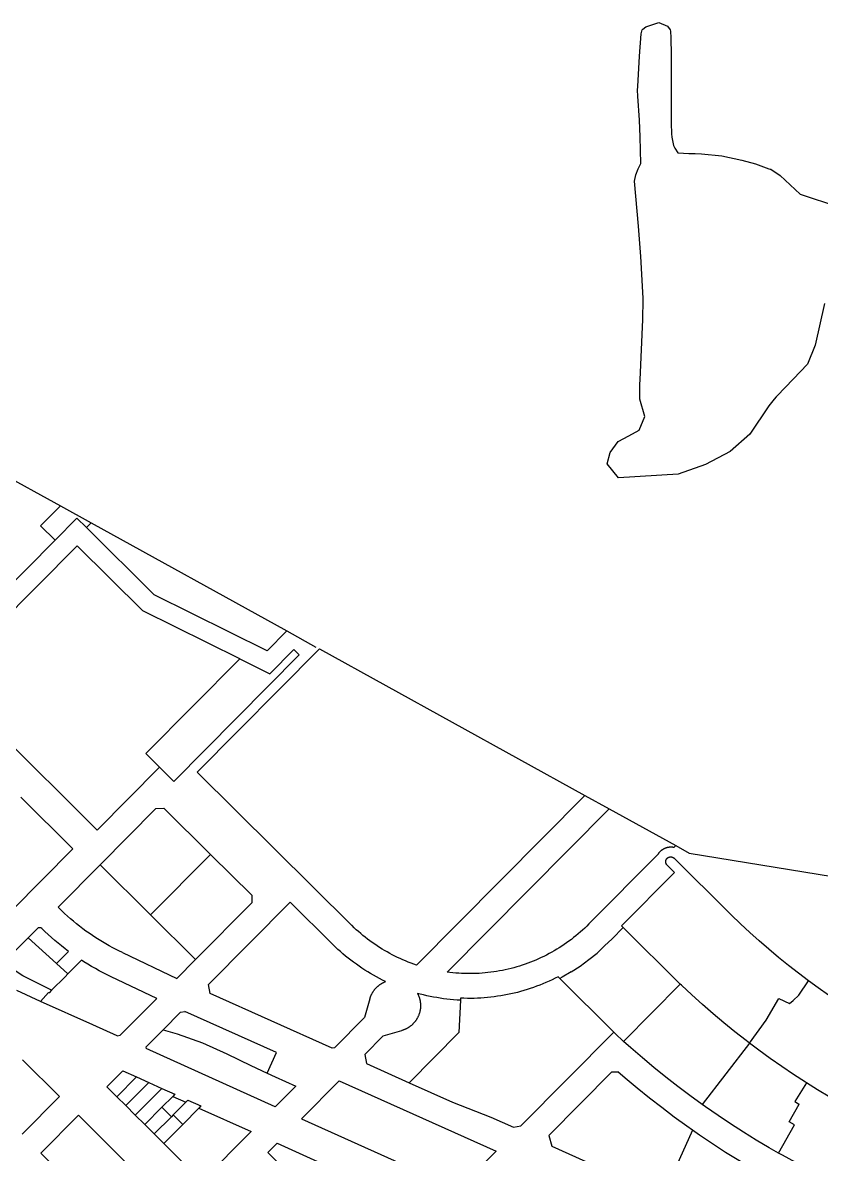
# Model space of a CAD drawing. Header units: inches. Extents: x 486468 to 494399, y 5455955 to 5460553.
# Drawn here: x 490544 to 491144, y 5459633 to 5460483 of the extents above; entities that cross this region are included whole.
import ezdxf

# ---------------------------------------------------------------- set-up
doc = ezdxf.new("R2010")
doc.units = ezdxf.units.IN
doc.header["$MEASUREMENT"] = 0
doc.layers.add('ParcelLines', color=10, linetype='Continuous')

msp = doc.modelspace()

# ---------------------------------------------------------------- linework, layer by layer
at = {"layer": 'ParcelLines', "color": 1}
for p, q in [((490471.387, 5460175.618), (490572.173, 5460120.121)), ((490557.296, 5460105.103), (490572.173, 5460120.121)), ((490572.173, 5460120.121), (490595.282, 5460107.358)), ((490568.238, 5460094.267), (490584.572, 5460110.756)), ((490584.572, 5460110.756), (490591.669, 5460103.711)), ((490568.238, 5460094.267), (490557.296, 5460105.103)), ((490591.669, 5460103.711), (490595.282, 5460107.358)), ((490591.669, 5460103.711), (490642.588, 5460053.159)), ((490595.282, 5460107.358), (490742.224, 5460026.157)), ((490505.05, 5460030.48), (490568.238, 5460094.267)), ((490505.111, 5460009.839), (490584.64, 5460090.123)), ((490584.64, 5460090.123), (490633.993, 5460041.127)), ((490727.453, 5460011.241), (490642.588, 5460053.159)), ((490706.806, 5460005.16), (490633.993, 5460041.127)), ((490727.453, 5460011.241), (490742.224, 5460026.157)), ((490742.224, 5460026.157), (490764.088, 5460013.971)), ((490657.379, 5459913.082), (490751.531, 5460008.159)), ((490674.891, 5459919.893), (490766.733, 5460012.639)), ((490729.488, 5459993.957), (490747.502, 5460012.149)), ((490747.502, 5460012.149), (490751.531, 5460008.159)), ((490766.733, 5460012.639), (490966.069, 5459902.602)), ((490636.29, 5459933.967), (490706.806, 5460005.16)), ((490706.806, 5460005.16), (490729.488, 5459993.957)), ((490518.037, 5459957.702), (490599.792, 5459876.544)), ((490646.581, 5459923.776), (490636.29, 5459933.967)), ((490599.792, 5459876.544), (490646.581, 5459923.776)), ((490646.581, 5459923.776), (490657.379, 5459913.082)), ((490674.891, 5459919.893), (490790.716, 5459805.193)), ((490542.375, 5459901.145), (490581.408, 5459862.397)), ((490839.654, 5459775.123), (490966.069, 5459902.602)), ((490966.069, 5459902.602), (490984.271, 5459892.554)), ((490602.016, 5459850.284), (490643.922, 5459892.62)), ((490643.922, 5459892.62), (490649.868, 5459892.94)), ((490649.868, 5459892.94), (490684.959, 5459858.191)), ((490862.547, 5459769.806), (490984.271, 5459892.554)), ((490984.271, 5459892.554), (491034.401, 5459864.881)), ((490581.408, 5459862.397), (490535.666, 5459816.116)), ((491033.171, 5459863.641), (491034.401, 5459864.881)), ((491034.401, 5459864.881), (491044.517, 5459859.242)), ((490639.856, 5459812.757), (490684.959, 5459858.191)), ((490969.154, 5459805.993), (491021.086, 5459858.345)), ((491033.078, 5459855.347), (491074.18, 5459814.576)), ((491044.517, 5459859.242), (491326.027, 5459813.313)), ((490570.535, 5459818.48), (490602.016, 5459850.284)), ((490602.016, 5459850.284), (490639.856, 5459812.757)), ((491033.463, 5459844.628), (490993.639, 5459804.481)), ((491027.909, 5459850.137), (491033.463, 5459844.628)), ((490715.893, 5459827.558), (490715.966, 5459821.857)), ((490570.535, 5459818.48), (490571.616, 5459817.41)), ((490673.65, 5459779.243), (490715.966, 5459821.857)), ((490683.256, 5459760.426), (490744.679, 5459822.281)), ((490744.679, 5459822.281), (490776.466, 5459790.804)), ((490639.856, 5459812.757), (490673.65, 5459779.243)), ((490547.864, 5459795.578), (490555.55, 5459803.342)), ((490555.55, 5459803.342), (490557.388, 5459803.351)), ((490557.388, 5459803.351), (490557.545, 5459803.195)), ((490986.532, 5459794.904), (490994.845, 5459803.284)), ((490993.639, 5459804.481), (490994.845, 5459803.284)), ((490994.845, 5459803.284), (491037.642, 5459760.831)), ((490529.254, 5459776.787), (490547.864, 5459795.578)), ((490547.864, 5459795.578), (490569.218, 5459776.225)), ((490986.532, 5459794.904), (490980.897, 5459789.509)), ((490569.218, 5459776.225), (490578.312, 5459785.415)), ((490618.69, 5459784.46), (490659.645, 5459765.14)), ((490975.245, 5459784.123), (490980.897, 5459789.509)), ((490543.784, 5459766.907), (490529.254, 5459776.787)), ((490569.218, 5459776.225), (490577.734, 5459768.508)), ((490577.734, 5459768.508), (490587.849, 5459778.848)), ((490673.65, 5459779.243), (490659.645, 5459765.14)), ((490962.651, 5459774.272), (490968.954, 5459779.195)), ((490968.954, 5459779.195), (490975.245, 5459784.123)), ((490955.905, 5459770.037), (490949.061, 5459765.907)), ((490955.905, 5459770.037), (490962.651, 5459774.272)), ((490565.524, 5459756.168), (490543.784, 5459766.907)), ((490644.631, 5459750.077), (490610.148, 5459766.369)), ((490684.503, 5459753.714), (490683.256, 5459760.426)), ((490945.99, 5459766.328), (490947.263, 5459765.064)), ((490949.061, 5459765.907), (490947.263, 5459765.064)), ((490947.263, 5459765.064), (490987.922, 5459724.689)), ((491037.775, 5459760.705), (490995.187, 5459717.816)), ((491126.877, 5459752.463), (491134.067, 5459763.182)), ((490557.284, 5459747.858), (490539.434, 5459755.907)), ((490557.284, 5459747.858), (490563.084, 5459754.458)), ((490563.084, 5459754.458), (490563.634, 5459754.248)), ((490565.524, 5459756.168), (490563.634, 5459754.248)), ((490776.149, 5459712.612), (490684.503, 5459753.714)), ((491122.507, 5459748.488), (491126.877, 5459752.463)), ((490804.591, 5459749.795), (490800.614, 5459735.753)), ((490872.59, 5459748.726), (490871.454, 5459724.342)), ((490872.659, 5459750.224), (490872.59, 5459748.726)), ((491102.227, 5459733.603), (491111.88, 5459749.993)), ((491111.88, 5459749.993), (491119.676, 5459746.135)), ((491119.676, 5459746.135), (491122.507, 5459748.488)), ((490649.347, 5459726.542), (490662.437, 5459739.725)), ((490662.437, 5459739.725), (490665.671, 5459740.327)), ((490734.352, 5459709.525), (490665.671, 5459740.327)), ((490800.614, 5459735.753), (490778.01, 5459712.958)), ((491089.667, 5459716.503), (491102.227, 5459733.603)), ((490636.236, 5459713.339), (490649.347, 5459726.542)), ((490649.347, 5459726.542), (490659.771, 5459723.458)), ((490814.626, 5459721.87), (490828.586, 5459725.934)), ((490614.718, 5459721.975), (490617.142, 5459722.422)), ((490659.771, 5459723.458), (490678.815, 5459716.798)), ((490678.815, 5459716.798), (490697.164, 5459708.541)), ((490800.75, 5459707.876), (490814.626, 5459721.87)), ((490834.127, 5459686.701), (490871.454, 5459724.342)), ((490918.056, 5459654.333), (490987.922, 5459724.689)), ((490987.922, 5459724.689), (490990.943, 5459721.689)), ((491089.667, 5459716.503), (491054.105, 5459670.448)), ((491095.748, 5459711.916), (491089.667, 5459716.503)), ((490636.236, 5459713.339), (490636.426, 5459712.316)), ((490733.539, 5459668.6), (490636.426, 5459712.316)), ((490697.164, 5459708.541), (490715.218, 5459699.664)), ((490727.378, 5459693.99), (490734.352, 5459709.525)), ((490778.01, 5459712.958), (490776.149, 5459712.612)), ((490543.734, 5459703.907), (490571.434, 5459676.407)), ((490715.218, 5459699.664), (490727.378, 5459693.99)), ((490800.75, 5459707.876), (490802.011, 5459701.107)), ((490802.011, 5459701.107), (490834.127, 5459686.701)), ((490606.984, 5459683.658), (490618.935, 5459695.709)), ((490629.275, 5459691.049), (490614.514, 5459676.188)), ((490618.935, 5459695.709), (490629.275, 5459691.049)), ((490629.275, 5459691.049), (490638.515, 5459686.889)), ((490727.378, 5459693.99), (490733.447, 5459691.159)), ((490733.447, 5459691.159), (490749.026, 5459684.223)), ((490938.968, 5459647.017), (490986.453, 5459694.834)), ((490986.453, 5459694.834), (490990.755, 5459695.022)), ((490614.514, 5459676.188), (490606.984, 5459683.658)), ((490621.234, 5459669.508), (490638.515, 5459686.889)), ((490648.305, 5459682.479), (490628.394, 5459662.418)), ((490638.515, 5459686.889), (490648.305, 5459682.479)), ((490648.305, 5459682.479), (490658.135, 5459678.059)), ((490749.026, 5459684.223), (490733.539, 5459668.6)), ((490781.586, 5459688.263), (490753.236, 5459659.712)), ((490781.586, 5459688.263), (490899.386, 5459635.416)), ((490834.127, 5459686.701), (490866.558, 5459672.155)), ((491132.627, 5459686.581), (491123.691, 5459672.499)), ((490571.434, 5459676.407), (490543.283, 5459648.056)), ((490621.234, 5459669.508), (490614.514, 5459676.188)), ((490648.385, 5459668.259), (490656.535, 5459676.459)), ((490658.135, 5459678.059), (490656.535, 5459676.459)), ((490656.535, 5459676.459), (490666.335, 5459672.059)), ((490628.394, 5459662.418), (490621.234, 5459669.508)), ((490635.544, 5459655.319), (490648.385, 5459668.259)), ((490655.545, 5459661.199), (490648.385, 5459668.259)), ((490666.335, 5459672.059), (490656.845, 5459662.499)), ((490676.135, 5459667.66), (490663.985, 5459655.409)), ((490666.335, 5459672.059), (490667.935, 5459673.66)), ((490667.935, 5459673.66), (490677.735, 5459669.26)), ((490677.735, 5459669.26), (490676.135, 5459667.66)), ((490676.135, 5459667.66), (490715.335, 5459650.01)), ((490866.558, 5459672.155), (490895.555, 5459660.853)), ((491119.498, 5459657.393), (491127.077, 5459670.562)), ((491123.691, 5459672.499), (491126.608, 5459670.83)), ((491126.608, 5459670.83), (491127.077, 5459670.562)), ((490585.684, 5459662.257), (490557.534, 5459633.906)), ((490621.632, 5459626.561), (490585.684, 5459662.257)), ((490635.544, 5459655.319), (490628.394, 5459662.418)), ((490655.545, 5459661.199), (490642.675, 5459648.249)), ((490656.845, 5459662.499), (490655.545, 5459661.199)), ((490663.985, 5459655.409), (490656.845, 5459662.499)), ((490753.236, 5459659.712), (490870.935, 5459606.815)), ((490895.555, 5459660.853), (490912.427, 5459653.287)), ((491123.5, 5459655.129), (491119.498, 5459657.393)), ((490642.675, 5459648.249), (490635.544, 5459655.319)), ((490663.985, 5459655.409), (490649.825, 5459641.149)), ((490715.335, 5459650.01), (490678.385, 5459612.809)), ((490912.427, 5459653.287), (490918.056, 5459654.333)), ((491046.869, 5459651.099), (491024.613, 5459601.675)), ((491111.488, 5459633.901), (491123.5, 5459655.129)), ((490649.825, 5459641.149), (490642.675, 5459648.249)), ((490678.385, 5459612.809), (490649.825, 5459641.149)), ((490728.009, 5459634.236), (490734.939, 5459641.212)), ((490734.939, 5459641.212), (490813.519, 5459605.788)), ((490938.968, 5459647.017), (490941.177, 5459639.171)), ((490557.534, 5459633.906), (490589.54, 5459602.169)), ((490728.009, 5459634.236), (490813.716, 5459549.13)), ((490870.935, 5459606.815), (490899.386, 5459635.416)), ((490941.177, 5459639.171), (491024.613, 5459601.675))]:
    msp.add_line(p, q, dxfattribs=at)
for points in [[(491145.989, 5460272.195), (491138.999, 5460240.874), (491133.189, 5460226.493), (491122.649, 5460215.352), (491110.538, 5460202.741), (491109.778, 5460201.861), (491108.338, 5460200.141), (491104.138, 5460195.141), (491090.029, 5460173.849), (491075.239, 5460160.988), (491056.629, 5460151.117), (491036.089, 5460143.886), (490991.358, 5460141.145), (490982.888, 5460151.535), (490985.129, 5460160.035), (490991.189, 5460168.485), (490999.149, 5460172.746), (491006.789, 5460176.936), (491011.019, 5460187.137), (491007.239, 5460200.137), (491007.409, 5460211.587), (491007.489, 5460214.688), (491009.53, 5460259.969), (491009.84, 5460274.99), (491009.8, 5460276.15), (491008.04, 5460307.341), (491006.439, 5460330.072), (491003.29, 5460363.894), (491004.46, 5460368.634), (491006.09, 5460373.244), (491006.99, 5460375.314), (491007.99, 5460377.344), (491007.65, 5460397.205), (491007.09, 5460409.895), (491005.9, 5460427.776), (491005.69, 5460432.246), (491005.74, 5460435.186), (491007.041, 5460457.797), (491008.481, 5460474.717), (491009.191, 5460477.648), (491009.501, 5460478.088), (491011.841, 5460479.848), (491021.731, 5460483.058), (491028.141, 5460480.298), (491030.071, 5460477.748), (491030.391, 5460476.748), (491030.601, 5460471.518), (491030.791, 5460458.798), (491030.94, 5460437.347), (491030.94, 5460436.347), (491030.96, 5460430.357), (491030.99, 5460415.046), (491031.02, 5460407.426), (491031.09, 5460399.496), (491031.33, 5460397.036), (491032.74, 5460390.695), (491033.54, 5460388.705), (491035.84, 5460385.245), (491040.04, 5460385.015), (491044.24, 5460384.846), (491049.01, 5460384.716), (491053.59, 5460384.596)], [(491053.59, 5460384.596), (491068.9, 5460382.926), (491083.99, 5460379.847), (491094.17, 5460376.917), (491104.14, 5460373.347), (491105.25, 5460373.027), (491105.64, 5460372.897), (491112.66, 5460368.107), (491127.79, 5460354.147), (491156.57, 5460344.578)], [(491021.086, 5459858.345), (491021.187, 5459858.514), (491021.291, 5459858.68), (491021.398, 5459858.845), (491021.508, 5459859.008), (491021.621, 5459859.169), (491021.737, 5459859.328), (491021.855, 5459859.486), (491021.976, 5459859.64), (491022.1, 5459859.793), (491022.226, 5459859.944), (491022.355, 5459860.092), (491022.487, 5459860.239), (491022.621, 5459860.382), (491022.757, 5459860.524), (491022.896, 5459860.663), (491023.038, 5459860.799), (491023.182, 5459860.934), (491023.328, 5459861.065), (491023.476, 5459861.194), (491023.627, 5459861.321), (491023.78, 5459861.444), (491023.934, 5459861.565), (491024.091, 5459861.684), (491024.251, 5459861.799), (491024.412, 5459861.912), (491024.575, 5459862.022), (491024.739, 5459862.129), (491024.906, 5459862.234), (491025.075, 5459862.335), (491025.245, 5459862.433), (491025.417, 5459862.529), (491025.591, 5459862.621), (491025.766, 5459862.71), (491025.943, 5459862.796), (491026.121, 5459862.88), (491026.3, 5459862.96), (491026.481, 5459863.036), (491026.664, 5459863.11), (491026.847, 5459863.181), (491027.032, 5459863.248), (491027.218, 5459863.312), (491027.405, 5459863.373), (491027.593, 5459863.43), (491027.782, 5459863.484), (491027.972, 5459863.535), (491028.163, 5459863.583), (491028.354, 5459863.627), (491028.547, 5459863.668), (491028.74, 5459863.706), (491028.933, 5459863.74), (491029.127, 5459863.771), (491029.322, 5459863.798), (491029.517, 5459863.822), (491029.713, 5459863.843), (491029.909, 5459863.86), (491030.105, 5459863.873), (491030.301, 5459863.884), (491030.498, 5459863.891), (491030.694, 5459863.894), (491030.891, 5459863.894), (491031.088, 5459863.891), (491031.284, 5459863.884), (491031.48, 5459863.874), (491031.677, 5459863.86), (491031.872, 5459863.843), (491032.068, 5459863.822), (491032.263, 5459863.798), (491032.458, 5459863.771), (491032.652, 5459863.74), (491032.846, 5459863.706), (491033.039, 5459863.669), (491033.171, 5459863.641)], [(490684.959, 5459858.191), (490685.172, 5459857.98), (490715.893, 5459827.558)], [(491027.909, 5459850.137), (491027.864, 5459850.183), (491027.82, 5459850.229), (491027.776, 5459850.276), (491027.734, 5459850.324), (491027.692, 5459850.372), (491027.651, 5459850.421), (491027.611, 5459850.471), (491027.572, 5459850.522), (491027.533, 5459850.573), (491027.496, 5459850.625), (491027.459, 5459850.678), (491027.424, 5459850.731), (491027.389, 5459850.785), (491027.356, 5459850.84), (491027.323, 5459850.895), (491027.291, 5459850.95), (491027.26, 5459851.006), (491027.231, 5459851.063), (491027.202, 5459851.12), (491027.174, 5459851.178), (491027.147, 5459851.236), (491027.121, 5459851.295), (491027.097, 5459851.354), (491027.073, 5459851.413), (491027.05, 5459851.473), (491027.029, 5459851.534), (491027.008, 5459851.594), (491026.989, 5459851.655), (491026.97, 5459851.717), (491026.953, 5459851.778), (491026.937, 5459851.84), (491026.921, 5459851.902), (491026.907, 5459851.965), (491026.894, 5459852.028), (491026.882, 5459852.091), (491026.871, 5459852.154), (491026.862, 5459852.217), (491026.853, 5459852.28), (491026.846, 5459852.344), (491026.839, 5459852.408), (491026.834, 5459852.472), (491026.83, 5459852.536), (491026.827, 5459852.599), (491026.825, 5459852.663), (491026.824, 5459852.728), (491026.824, 5459852.792), (491026.826, 5459852.856), (491026.828, 5459852.92), (491026.832, 5459852.984), (491026.837, 5459853.047), (491026.843, 5459853.111), (491026.85, 5459853.175), (491026.858, 5459853.238), (491026.867, 5459853.302), (491026.877, 5459853.365), (491026.889, 5459853.428), (491026.901, 5459853.491), (491026.915, 5459853.553), (491026.93, 5459853.616), (491026.945, 5459853.678), (491026.962, 5459853.74), (491026.98, 5459853.801), (491026.999, 5459853.862), (491027.019, 5459853.923), (491027.04, 5459853.983), (491027.063, 5459854.044), (491027.086, 5459854.103), (491027.11, 5459854.162), (491027.135, 5459854.221), (491027.162, 5459854.28), (491027.189, 5459854.338), (491027.217, 5459854.395), (491027.247, 5459854.452), (491027.277, 5459854.508), (491027.308, 5459854.564), (491027.341, 5459854.62), (491027.374, 5459854.674), (491027.408, 5459854.728), (491027.443, 5459854.782), (491027.479, 5459854.835), (491027.516, 5459854.887), (491027.554, 5459854.939), (491027.593, 5459854.99), (491027.633, 5459855.04), (491027.673, 5459855.09), (491027.715, 5459855.138), (491027.757, 5459855.187), (491027.8, 5459855.234), (491027.844, 5459855.281), (491027.889, 5459855.326), (491027.934, 5459855.372), (491027.98, 5459855.416), (491028.027, 5459855.459), (491028.075, 5459855.502), (491028.124, 5459855.544), (491028.173, 5459855.585), (491028.223, 5459855.625), (491028.274, 5459855.664), (491028.325, 5459855.702), (491028.377, 5459855.74), (491028.43, 5459855.776), (491028.483, 5459855.812), (491028.537, 5459855.846), (491028.591, 5459855.88), (491028.646, 5459855.913), (491028.702, 5459855.944), (491028.758, 5459855.975), (491028.815, 5459856.005), (491028.872, 5459856.034), (491028.93, 5459856.062), (491028.988, 5459856.088), (491029.047, 5459856.114), (491029.106, 5459856.139), (491029.165, 5459856.163), (491029.225, 5459856.185), (491029.285, 5459856.207), (491029.346, 5459856.227), (491029.407, 5459856.247), (491029.468, 5459856.265), (491029.53, 5459856.283), (491029.592, 5459856.299), (491029.654, 5459856.314), (491029.717, 5459856.328), (491029.779, 5459856.341), (491029.842, 5459856.353), (491029.905, 5459856.364), (491029.969, 5459856.374), (491030.032, 5459856.382), (491030.096, 5459856.39), (491030.159, 5459856.396), (491030.223, 5459856.402), (491030.287, 5459856.406), (491030.351, 5459856.409), (491030.415, 5459856.411), (491030.479, 5459856.411), (491030.543, 5459856.411), (491030.607, 5459856.41), (491030.671, 5459856.407), (491030.735, 5459856.404), (491030.799, 5459856.399), (491030.863, 5459856.393), (491030.926, 5459856.386), (491030.99, 5459856.378), (491031.053, 5459856.369), (491031.117, 5459856.358), (491031.18, 5459856.347), (491031.242, 5459856.334), (491031.305, 5459856.321), (491031.367, 5459856.306), (491031.429, 5459856.29), (491031.491, 5459856.273), (491031.553, 5459856.255), (491031.614, 5459856.236), (491031.675, 5459856.216), (491031.735, 5459856.195), (491031.795, 5459856.173), (491031.855, 5459856.15), (491031.914, 5459856.125), (491031.973, 5459856.1), (491032.031, 5459856.074), (491032.089, 5459856.046), (491032.147, 5459856.018), (491032.204, 5459855.989), (491032.26, 5459855.958), (491032.316, 5459855.927), (491032.371, 5459855.895), (491032.426, 5459855.861), (491032.48, 5459855.827), (491032.534, 5459855.792), (491032.587, 5459855.756), (491032.639, 5459855.719), (491032.69, 5459855.681), (491032.741, 5459855.642), (491032.792, 5459855.603), (491032.841, 5459855.562), (491032.89, 5459855.521), (491032.938, 5459855.479), (491032.986, 5459855.435), (491033.032, 5459855.392), (491033.078, 5459855.347)], [(490618.69, 5459784.46), (490616.015, 5459785.75), (490614.038, 5459786.742), (490611.407, 5459788.112), (490608.801, 5459789.527), (490606.22, 5459790.988), (490603.665, 5459792.493), (490601.136, 5459794.043), (490598.635, 5459795.637), (490596.162, 5459797.274), (490593.718, 5459798.954), (490591.303, 5459800.676), (490588.919, 5459802.44), (490586.566, 5459804.246), (490584.245, 5459806.092), (490581.957, 5459807.979), (490579.702, 5459809.905), (490577.481, 5459811.871), (490575.294, 5459813.875), (490573.143, 5459815.916), (490571.616, 5459817.41)], [(491134.067, 5459763.182), (491126.44, 5459768.929), (491118.915, 5459774.808), (491111.494, 5459780.817), (491104.178, 5459786.956), (491096.972, 5459793.221), (491089.875, 5459799.611), (491082.891, 5459806.124), (491076.021, 5459812.758), (491074.18, 5459814.576)], [(490578.312, 5459785.415), (490575.663, 5459787.407), (490573.049, 5459789.445), (490570.471, 5459791.528), (490567.93, 5459793.656), (490565.426, 5459795.828), (490562.961, 5459798.043), (490560.534, 5459800.301), (490558.148, 5459802.601), (490557.545, 5459803.195)], [(490839.654, 5459775.123), (490837.571, 5459775.837), (490835.5, 5459776.587), (490833.443, 5459777.373), (490831.4, 5459778.195), (490829.371, 5459779.052), (490827.358, 5459779.945), (490825.361, 5459780.873), (490823.38, 5459781.835), (490821.417, 5459782.832), (490819.471, 5459783.863), (490817.543, 5459784.927), (490815.634, 5459786.026), (490813.745, 5459787.157), (490811.875, 5459788.321), (490810.027, 5459789.518), (490808.199, 5459790.746), (490806.393, 5459792.007), (490804.61, 5459793.299), (490802.849, 5459794.62), (490801.111, 5459795.973), (490799.398, 5459797.357), (490797.709, 5459798.77), (490796.045, 5459800.212), (490794.406, 5459801.683), (490792.793, 5459803.183), (490791.206, 5459804.71), (490790.716, 5459805.193)], [(490969.154, 5459805.993), (490967.59, 5459804.442), (490965.999, 5459802.919), (490964.381, 5459801.425), (490962.738, 5459799.958), (490961.07, 5459798.521), (490959.376, 5459797.113), (490957.659, 5459795.735), (490955.917, 5459794.387), (490954.153, 5459793.07), (490952.366, 5459791.783), (490950.557, 5459790.528), (490948.725, 5459789.305), (490946.873, 5459788.114), (490945, 5459786.956), (490943.108, 5459785.829), (490941.195, 5459784.736), (490939.264, 5459783.677), (490937.314, 5459782.651), (490935.348, 5459781.66), (490933.364, 5459780.704), (490931.364, 5459779.782), (490929.348, 5459778.896), (490927.317, 5459778.044), (490925.272, 5459777.229), (490923.212, 5459776.449), (490921.14, 5459775.705), (490919.054, 5459774.997), (490916.957, 5459774.326), (490914.848, 5459773.691), (490912.728, 5459773.093), (490910.599, 5459772.533), (490908.459, 5459772.01), (490906.311, 5459771.524), (490904.155, 5459771.076), (490901.992, 5459770.666), (490899.821, 5459770.293), (490897.645, 5459769.958), (490895.463, 5459769.662), (490893.276, 5459769.403), (490891.084, 5459769.183), (490888.89, 5459769.001), (490886.692, 5459768.857), (490884.493, 5459768.751), (490882.291, 5459768.684), (490880.089, 5459768.655), (490877.887, 5459768.665), (490875.686, 5459768.714), (490873.485, 5459768.8), (490871.286, 5459768.926), (490869.09, 5459769.089), (490866.897, 5459769.291), (490864.708, 5459769.531), (490862.547, 5459769.806)], [(490816.413, 5459762.705), (490814.117, 5459763.826), (490811.84, 5459764.987), (490809.584, 5459766.188), (490807.35, 5459767.428), (490805.137, 5459768.706), (490802.947, 5459770.023), (490800.78, 5459771.378), (490798.638, 5459772.771), (490796.519, 5459774.201), (490794.427, 5459775.667), (490792.36, 5459777.17), (490790.32, 5459778.709), (490788.306, 5459780.283), (490786.321, 5459781.892), (490784.364, 5459783.536), (490782.436, 5459785.213), (490780.538, 5459786.924), (490778.669, 5459788.667), (490776.832, 5459790.443), (490776.466, 5459790.804)], [(490610.148, 5459766.369), (490607.166, 5459767.815), (490604.209, 5459769.314), (490601.279, 5459770.863), (490598.377, 5459772.464), (490595.503, 5459774.115), (490592.658, 5459775.816), (490589.844, 5459777.566), (490587.849, 5459778.848)], [(490577.734, 5459768.508), (490575.604, 5459766.358), (490565.524, 5459756.168)], [(490804.591, 5459749.795), (490804.686, 5459750.122), (490804.788, 5459750.446), (490804.894, 5459750.769), (490805.007, 5459751.09), (490805.125, 5459751.409), (490805.248, 5459751.726), (490805.378, 5459752.041), (490805.512, 5459752.354), (490805.652, 5459752.664), (490805.797, 5459752.971), (490805.948, 5459753.276), (490806.104, 5459753.579), (490806.265, 5459753.878), (490806.432, 5459754.175), (490806.604, 5459754.468), (490806.78, 5459754.759), (490806.962, 5459755.047), (490807.149, 5459755.331), (490807.34, 5459755.612), (490807.537, 5459755.89), (490807.738, 5459756.164), (490807.945, 5459756.435), (490808.155, 5459756.702), (490808.371, 5459756.965), (490808.591, 5459757.224), (490808.815, 5459757.48), (490809.044, 5459757.731), (490809.278, 5459757.979), (490809.515, 5459758.223), (490809.757, 5459758.462), (490810.003, 5459758.697), (490810.253, 5459758.928), (490810.507, 5459759.154), (490810.765, 5459759.376), (490811.027, 5459759.593), (490811.292, 5459759.806), (490811.561, 5459760.014), (490811.834, 5459760.217), (490812.111, 5459760.416), (490812.391, 5459760.609), (490812.674, 5459760.798), (490812.96, 5459760.982), (490813.25, 5459761.161), (490813.542, 5459761.334), (490813.838, 5459761.503), (490814.136, 5459761.666), (490814.437, 5459761.824), (490814.741, 5459761.977), (490815.048, 5459762.125), (490815.357, 5459762.267), (490815.668, 5459762.404), (490815.982, 5459762.535), (490816.413, 5459762.705)], [(490945.99, 5459766.328), (490943.735, 5459765.184), (490941.461, 5459764.08), (490939.168, 5459763.015), (490936.857, 5459761.99), (490934.528, 5459761.007), (490932.182, 5459760.063), (490929.82, 5459759.161), (490927.443, 5459758.301), (490925.051, 5459757.48), (490922.645, 5459756.703), (490920.226, 5459755.968), (490917.795, 5459755.275), (490915.351, 5459754.625), (490912.897, 5459754.018), (490910.433, 5459753.453), (490907.959, 5459752.932), (490905.476, 5459752.453), (490902.986, 5459752.018), (490900.488, 5459751.627), (490897.984, 5459751.28), (490895.474, 5459750.976), (490892.959, 5459750.715), (490890.44, 5459750.499), (490887.918, 5459750.326), (490885.393, 5459750.198), (490882.866, 5459750.114), (490880.338, 5459750.074), (490877.809, 5459750.079), (490875.282, 5459750.127), (490872.755, 5459750.22), (490872.659, 5459750.224)], [(491037.775, 5459760.705), (491037.709, 5459760.768), (491037.642, 5459760.831)], [(491089.667, 5459716.503), (491087.233, 5459718.339), (491078.833, 5459724.909), (491070.547, 5459731.625), (491062.38, 5459738.486), (491054.334, 5459745.487), (491046.411, 5459752.628), (491038.615, 5459759.906), (491037.775, 5459760.705)], [(491206.308, 5459717.977), (491197.879, 5459722.472), (491189.529, 5459727.114), (491181.262, 5459731.9), (491173.08, 5459736.83), (491164.985, 5459741.903), (491156.98, 5459747.116), (491149.067, 5459752.468), (491141.248, 5459757.957), (491134.067, 5459763.182)], [(490840.321, 5459753.855), (490840.479, 5459753.554), (490840.632, 5459753.25), (490840.779, 5459752.944), (490840.922, 5459752.635), (490841.058, 5459752.323), (490841.19, 5459752.01), (490841.315, 5459751.694), (490841.436, 5459751.376), (490841.55, 5459751.056), (490841.659, 5459750.734), (490841.763, 5459750.41), (490841.861, 5459750.084), (490841.953, 5459749.757), (490842.039, 5459749.428), (490842.12, 5459749.097), (490842.194, 5459748.766), (490842.263, 5459748.433), (490842.327, 5459748.098), (490842.384, 5459747.763), (490842.435, 5459747.427), (490842.481, 5459747.09), (490842.521, 5459746.752), (490842.555, 5459746.414), (490842.583, 5459746.075), (490842.605, 5459745.736), (490842.621, 5459745.396), (490842.631, 5459745.056), (490842.635, 5459744.716), (490842.633, 5459744.376), (490842.626, 5459744.036), (490842.612, 5459743.696), (490842.592, 5459743.357), (490842.567, 5459743.018), (490842.535, 5459742.679), (490842.497, 5459742.341), (490842.454, 5459742.004), (490842.405, 5459741.667), (490842.35, 5459741.332), (490842.289, 5459740.997), (490842.223, 5459740.664), (490842.15, 5459740.331), (490842.072, 5459740.001), (490841.988, 5459739.671), (490841.899, 5459739.343), (490841.803, 5459739.017), (490841.702, 5459738.692), (490841.595, 5459738.369), (490841.483, 5459738.048), (490841.365, 5459737.729), (490841.242, 5459737.412), (490841.113, 5459737.098), (490840.978, 5459736.785), (490840.838, 5459736.475), (490840.693, 5459736.168), (490840.542, 5459735.863), (490840.387, 5459735.561), (490840.225, 5459735.261), (490840.059, 5459734.965), (490839.888, 5459734.671), (490839.711, 5459734.381), (490839.529, 5459734.093), (490839.343, 5459733.809), (490839.151, 5459733.528), (490838.955, 5459733.25), (490838.753, 5459732.976), (490838.547, 5459732.706), (490838.336, 5459732.439), (490838.121, 5459732.176), (490837.901, 5459731.916), (490837.677, 5459731.661), (490837.448, 5459731.409), (490837.215, 5459731.162), (490836.977, 5459730.918), (490836.736, 5459730.679), (490836.49, 5459730.444), (490836.24, 5459730.213), (490835.986, 5459729.987), (490835.728, 5459729.764), (490835.467, 5459729.547), (490835.201, 5459729.334), (490834.932, 5459729.126), (490834.66, 5459728.923), (490834.384, 5459728.725), (490834.104, 5459728.531), (490833.821, 5459728.342), (490833.535, 5459728.159), (490833.246, 5459727.98), (490832.953, 5459727.806), (490832.658, 5459727.638), (490832.36, 5459727.474), (490832.059, 5459727.316), (490831.755, 5459727.163), (490831.449, 5459727.016), (490831.14, 5459726.874), (490830.828, 5459726.737), (490830.515, 5459726.606), (490830.199, 5459726.48), (490829.881, 5459726.36), (490829.56, 5459726.245), (490829.238, 5459726.136), (490828.914, 5459726.033), (490828.589, 5459725.935), (490828.586, 5459725.934)], [(490872.59, 5459748.726), (490870.039, 5459748.865), (490867.491, 5459749.049), (490864.947, 5459749.277), (490862.407, 5459749.55), (490859.873, 5459749.865), (490857.344, 5459750.226), (490854.822, 5459750.632), (490852.307, 5459751.081), (490849.8, 5459751.573), (490847.303, 5459752.11), (490844.815, 5459752.69), (490842.338, 5459753.313), (490840.321, 5459753.855)], [(490614.718, 5459721.975), (490596.484, 5459730.208), (490557.284, 5459747.858)], [(490644.631, 5459750.077), (490626.075, 5459731.409), (490617.142, 5459722.422)], [(490995.187, 5459717.816), (490993.061, 5459719.748), (490990.943, 5459721.689)], [(491054.105, 5459670.448), (491044.899, 5459677.13), (491035.811, 5459683.971), (491026.845, 5459690.97), (491018.001, 5459698.124), (491009.284, 5459705.432), (491000.696, 5459712.891), (490995.187, 5459717.816)], [(491132.627, 5459686.581), (491131.817, 5459687.087), (491122.871, 5459692.894), (491114.027, 5459698.857), (491105.289, 5459704.973), (491096.659, 5459711.241), (491095.748, 5459711.916)], [(491046.869, 5459651.099), (491042.622, 5459654.07), (491033.137, 5459660.954), (491023.775, 5459668.003), (491014.536, 5459675.214), (491005.425, 5459682.585), (490996.443, 5459690.113), (490990.755, 5459695.022)], [(491189.414, 5459654.665), (491187.498, 5459655.599), (491177.994, 5459660.44), (491168.575, 5459665.445), (491159.246, 5459670.615), (491150.007, 5459675.946), (491140.864, 5459681.437), (491132.627, 5459686.581)], [(491111.488, 5459633.901), (491104.586, 5459637.838), (491094.809, 5459643.642), (491085.135, 5459649.617), (491075.566, 5459655.76), (491066.106, 5459662.069), (491056.757, 5459668.543), (491054.105, 5459670.448)], [(491101.919, 5459616.333), (491091.768, 5459622.188), (491081.719, 5459628.22), (491071.777, 5459634.425), (491061.945, 5459640.803), (491052.226, 5459647.352), (491046.869, 5459651.099)], [(491158.927, 5459609.572), (491154.909, 5459611.42), (491144.663, 5459616.35), (491134.505, 5459621.459), (491124.437, 5459626.744), (491114.463, 5459632.205), (491111.488, 5459633.901)]]:
    msp.add_lwpolyline(points, dxfattribs=at)

doc.saveas('drawing.dxf')
